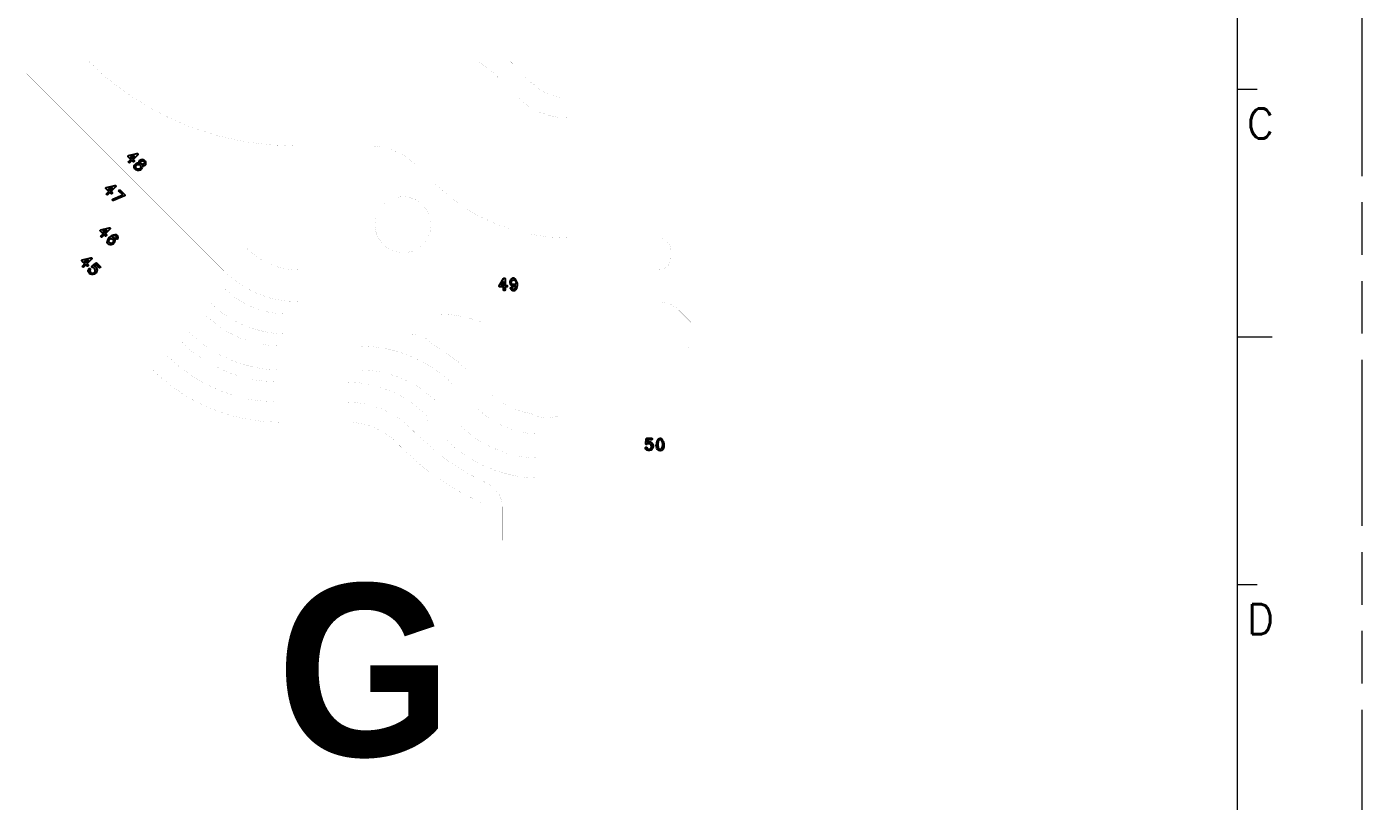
# Model space of a CAD drawing. Extents: x 726 to 3541, y -563 to 148.
# Drawn here: x 3465.1 to 3541.4, y -518.7 to -474.4 of the extents above; entities that cross this region are included whole.
import ezdxf

# ---------------------------------------------------------------- set-up
doc = ezdxf.new("R2010")
doc.units = 0
doc.linetypes.add('PHANTOM', pattern=[29.5, 9.5, -1.5, 3, -1.5, 3, -1.5, 9.5])
doc.layers.get('0').update_dxf_attribs({"lineweight": 5})
doc.layers.add('0PAPERF', color=2, linetype='PHANTOM', lineweight=5, plot=False)
doc.layers.add('DIM', color=3, linetype='Continuous', lineweight=5)
doc.layers.add('g_area', color=2, linetype='Continuous')
doc.layers.add('h_area', color=1, linetype='Continuous')
doc.styles.add('SIMPLEX', font='simplex.shx')
doc.styles.get("Standard").update_dxf_attribs({"font": 'txt.shx'})

# ---------------------------------------------------------------- blocks, each defined once
blk = doc.blocks.new('PAD_R1')
at = {"layer": 'h_area', "const_width": 0.5}
blk.add_lwpolyline([(0.25, 0, 1), (-0.25, 0, 1)], format="xyb", close=True, dxfattribs=at)

msp = doc.modelspace()

# ---------------------------------------------------------------- linework, layer by layer
for p, q in [((3534.307, -558.428), (3534.307, -407.174)), ((3534.307, -477.986), (3535.44, -477.986)), ((3534.307, -492.148), (3536.289, -492.148)), ((3534.307, -506.31), (3535.44, -506.31))]:
    msp.add_line(p, q)
at = {"layer": '0PAPERF'}
msp.add_line((3541.446, -562.96), (3541.446, -398.673), dxfattribs=at)
at = {"layer": 'g_area'}
for p, q in [((3471.287, -481.797), (3471.041, -481.856)), ((3470.025, -483.621), (3469.779, -483.68)), ((3470.043, -484.28), (3470.608, -484.042)), ((3469.7, -486.046), (3469.454, -486.105)), ((3468.655, -487.752), (3468.41, -487.811)), ((3492.364, -488.992), (3492.232, -489.207))]:
    msp.add_line(p, q, dxfattribs=at)
at = {"layer": 'g_area', "linetype": 'Continuous', "const_width": 0.0018}
for points in [[(3465.12, -503.774), (3465.12, -476.343), (3503.081, -476.343), (3503.081, -503.774), (3465.12, -503.774), (3465.12, -486.833)], [(3465.12, -479.713), (3465.12, -478.097)], [(3465.12, -482.625), (3465.12, -480.685)], [(3465.12, -485.213), (3465.12, -483.597)]]:
    msp.add_lwpolyline(points, dxfattribs=at)
for points in [[(3465.12, -477.112), (3465.12, -476.343), (3466.937, -476.343), (3477.69, -487.095, 0.198913), (3480.653, -488.323), (3501.238, -488.323, 0.414218), (3501.913, -487.648), (3501.913, -487.169, 0.414218), (3501.238, -486.494), (3495.996, -486.494, -0.198859), (3488.394, -483.346), (3487.425, -482.376, 0.198861), (3484.672, -481.236), (3480.369, -481.236, -0.199452), (3468.59, -476.343)], [(3468.59, -476.343), (3490.867, -476.343, -0.042814), (3492.274, -477.526), (3493.243, -478.496, 0.198861), (3495.997, -479.636), (3503.081, -479.636), (3503.081, -491.32)], [(3503.081, -491.32), (3502.374, -490.613, 0.198914), (3501.26, -490.152), (3480.653, -490.152, -0.198913), (3476.397, -488.389), (3465.12, -477.112)], [(3465.12, -478.097), (3476.367, -489.343, 0.198784), (3480.004, -490.849), (3488.716, -490.849, -0.095483), (3491.053, -491.299), (3501.297, -491.299, -0.196738), (3501.538, -491.397), (3502.864, -492.726, 0.047257), (3503.081, -492.904), (3503.081, -496.561), (3495.684, -496.561, -0.287909), (3493.982, -496.533, -0.169081), (3491.655, -495.407), (3490.325, -494.077, 0.072091), (3488.327, -492.585, -0.093597), (3488.229, -492.505, 0.210776), (3487.066, -491.992), (3480.004, -491.992, -0.198802), (3475.559, -490.152), (3465.12, -479.713)], [(3465.12, -480.685), (3475.307, -490.872, 0.198733), (3479.67, -492.678), (3484.178, -492.678, -0.198741), (3489.51, -494.884), (3490.847, -496.221, 0.198659), (3494.435, -497.707), (3503.081, -497.707), (3503.081, -499.078), (3494.435, -499.078, -0.198685), (3489.878, -497.192), (3488.541, -495.855, 0.198724), (3484.178, -494.049), (3479.67, -494.049, -0.19875), (3474.337, -491.842), (3465.12, -482.625)], [(3465.12, -483.597), (3473.941, -492.418, 0.198778), (3479.544, -494.737), (3483.431, -494.737, -0.197101), (3487.846, -496.55, -0.218267), (3488.046, -496.982), (3489.063, -497.999, 0.198835), (3494.433, -500.224), (3503.081, -500.224), (3503.081, -503.774), (3492.291, -503.774), (3492.291, -501.872, 0.292451), (3491.427, -500.521, -0.085863), (3487.509, -497.819), (3487.067, -497.388, 0.198852), (3483.43, -495.88), (3479.544, -495.88, -0.198786), (3473.133, -493.227), (3465.12, -485.213)], [(3465.12, -486.833), (3472.32, -494.033, 0.198935), (3479.544, -497.028), (3483.431, -497.028, -0.200049), (3486.272, -498.212), (3486.706, -498.637, 0.085872), (3490.947, -501.561, -0.292326), (3491.146, -501.872), (3491.146, -503.774), (3465.12, -503.774)]]:
    msp.add_lwpolyline(points, format="xyb", dxfattribs=at)
for points in [[(3492.693, -476.343), (3502.856, -476.343), (3503.081, -476.567), (3503.081, -478.488), (3495.992, -478.488, -0.201667), (3494.029, -477.662, -0.121812), (3493.486, -477.118)], [(3485.026, -485.742, -0.414216), (3486.626, -484.142, -0.414216), (3488.226, -485.742, -0.414216), (3486.626, -487.342, -0.414216)]]:
    msp.add_lwpolyline(points, format="xyb", close=True, dxfattribs=at)
at = {"layer": 'g_area', "linetype": 'Continuous'}
for points in [[(3470.922, -481.863, -0.595542), (3470.942, -481.787), (3471.421, -481.672, -0.768425), (3471.462, -481.748), (3471.198, -482.013), (3471.257, -482.072, -1), (3471.193, -482.135), (3471.134, -482.076), (3471.018, -482.193, -1), (3470.954, -482.129), (3471.071, -482.013)], [(3469.66, -483.688, -0.595542), (3469.68, -483.611), (3470.159, -483.496, -0.768425), (3470.2, -483.573), (3469.936, -483.837), (3469.995, -483.896, -1), (3469.932, -483.96), (3469.872, -483.9), (3469.756, -484.017, -1), (3469.692, -483.953), (3469.809, -483.837)], [(3469.335, -486.113, -0.595542), (3469.355, -486.036), (3469.834, -485.921, -0.768425), (3469.875, -485.997), (3469.611, -486.262), (3469.67, -486.321, -1), (3469.606, -486.384), (3469.547, -486.325), (3469.431, -486.442, -1), (3469.367, -486.378), (3469.484, -486.262)], [(3468.291, -487.819, -0.595542), (3468.311, -487.742), (3468.79, -487.627, -0.768425), (3468.831, -487.703), (3468.567, -487.968), (3468.626, -488.027, -1), (3468.562, -488.09), (3468.503, -488.031), (3468.387, -488.148, -1), (3468.323, -488.084), (3468.44, -487.968)], [(3492.114, -489.229), (3492.371, -488.809, -0.761025), (3492.454, -488.833), (3492.454, -489.207), (3492.538, -489.207, -1), (3492.538, -489.297), (3492.454, -489.297), (3492.454, -489.462, -1), (3492.364, -489.462), (3492.364, -489.297), (3492.153, -489.297, -0.589154)]]:
    msp.add_lwpolyline(points, format="xyb", close=True, dxfattribs=at)
for points in [[(3471.041, -481.856), (3471.134, -481.949), (3471.287, -481.797)], [(3469.779, -483.68), (3469.872, -483.773), (3470.025, -483.621)], [(3469.454, -486.105), (3469.547, -486.198), (3469.7, -486.046)], [(3468.41, -487.811), (3468.503, -487.904), (3468.655, -487.752)], [(3492.232, -489.207), (3492.364, -489.207), (3492.364, -488.992)]]:
    msp.add_lwpolyline(points, dxfattribs=at)
for points in [[(3471.729, -481.996, -0.461259), (3471.899, -482.311, -0.323048), (3471.727, -482.383, -0.99694), (3471.266, -482.458, -0.12729), (3471.262, -482.436)], [(3471.262, -482.436, -0.454468), (3471.546, -482.202, -0.487836), (3471.729, -481.996)], [(3470.608, -484.042), (3470.401, -483.835, -1), (3470.465, -483.772), (3470.719, -484.025, -0.540413), (3470.705, -484.099), (3470.078, -484.363, -1), (3470.043, -484.28)], [(3470.105, -486.801, -0.603508), (3469.715, -486.743, -0.12729), (3469.712, -486.721)], [(3470.323, -486.545, -1.486698), (3470.256, -486.469, 0.775443), (3469.999, -486.448)], [(3469.082, -488.486, -0.642725), (3468.635, -488.413, -0.328631), (3468.634, -488.352)], [(3468.634, -488.352, -0.079731), (3468.637, -488.338), (3468.661, -488.278, -1), (3468.745, -488.312, 0.637758), (3468.905, -488.508)], [(3468.905, -488.508, 0.817952), (3468.895, -488.188, -0.738619), (3468.862, -488.109), (3469.072, -487.936, -0.393264), (3469.133, -487.94), (3469.314, -488.121, -1), (3469.25, -488.184), (3469.097, -488.031), (3468.992, -488.118, -0.523144), (3469.082, -488.486)], [(3493.064, -489.229, -0.061735), (3493.055, -489.234), (3492.978, -489.264, -0.31361), (3492.92, -489.264), (3492.843, -489.234, -0.12527), (3492.825, -489.221), (3492.774, -489.162, -0.110923), (3492.765, -489.144), (3492.739, -489.054, -0.072732), (3492.737, -489.042)], [(3492.767, -489.39, -1.487156), (3492.868, -489.397, 0.775566), (3493.064, -489.229)], [(3500.918, -498.365, -0.755733), (3500.499, -498.575), (3500.474, -498.515)], [(3500.809, -498.506, 0.819199), (3500.575, -498.287, -0.735183), (3500.496, -498.253), (3500.522, -497.983, -0.388557), (3500.567, -497.943), (3500.824, -497.943, -1), (3500.824, -498.033), (3500.607, -498.033), (3500.594, -498.168, -0.52382), (3500.918, -498.365)], [(3501.524, -498.505, -0.780614), (3501.126, -498.504), (3501.1, -498.348)], [(3501.397, -498.054, 0.50693), (3501.214, -498.123), (3501.19, -498.261), (3501.19, -498.344)], [(3501.19, -498.344), (3501.214, -498.482, 0.507166), (3501.397, -498.551)], [(3500.474, -498.515, -1), (3500.556, -498.48, 0.637647), (3500.809, -498.506)]]:
    msp.add_lwpolyline(points, format="xyb", dxfattribs=at)
at = {"layer": 'g_area'}
for centre, radius in [((3471.495, -482.434), 0.142), ((3471.737, -482.192), 0.106), ((3469.937, -486.672), 0.135), ((3492.949, -489.027), 0.136)]:
    msp.add_circle(centre, radius, dxfattribs=at)
for centre, radius, start, end in [((3470.199, -486.807), 0.495, 83.73568, 170.06653), ((3469.956, -486.654), 0.21, 315.23812, 78.32759), ((3470.163, -486.467), 0.178, 334.02019, 59.34753), ((3492.963, -489.017), 0.227, 86.16416, 186.19525), ((3492.674, -489.176), 0.491, 325.55582, 51.66155), ((3492.945, -489.314), 0.194, 203.08833, 313.88415), ((3501.454, -498.287), 0.359, 106.69774, 189.78264), ((3501.046, -498.344), 0.504, 341.3788, 52.79091), ((3500.974, -498.303), 0.491, 329.5234, 30.4766)]:
    msp.add_arc(centre, radius, start, end, dxfattribs=at)

# ---------------------------------------------------------------- block references
at = {"layer": 'g_area', "xscale": 0.0018, "yscale": 0.0018, "zscale": 1.8}
for p in [(3468.59, -476.343), (3468.59, -476.343), (3465.12, -477.112), (3465.12, -477.112), (3465.12, -478.097), (3465.12, -478.097), (3465.12, -479.713), (3465.12, -479.713), (3465.12, -480.685), (3465.12, -480.685), (3465.12, -482.625), (3465.12, -482.625), (3465.12, -483.597), (3465.12, -483.597), (3465.12, -485.213), (3465.12, -485.213), (3465.12, -486.833), (3465.12, -486.833), (3503.081, -491.32), (3503.081, -491.32), (3465.12, -503.774), (3465.12, -503.774)]:
    msp.add_blockref('PAD_R1', p, dxfattribs=at)

# ---------------------------------------------------------------- texts
at = {"style": 'SIMPLEX'}
for s, p in [('C', (3534.858, -480.818)), ('D', (3534.858, -509.143))]:
    msp.add_text(s, height=1.722, dxfattribs=at).set_placement(p)
at = {"layer": 'DIM', "linetype": 'Continuous', "insert": (3479.408, -506.279), "char_height": 6.2944, "width": 161.72262, "attachment_point": 1}
msp.add_mtext('{\\fPMingLiU|b1|i0|c136|p18;\\H1.5625x;\\C1;G}', dxfattribs=at)

doc.saveas('drawing.dxf')
